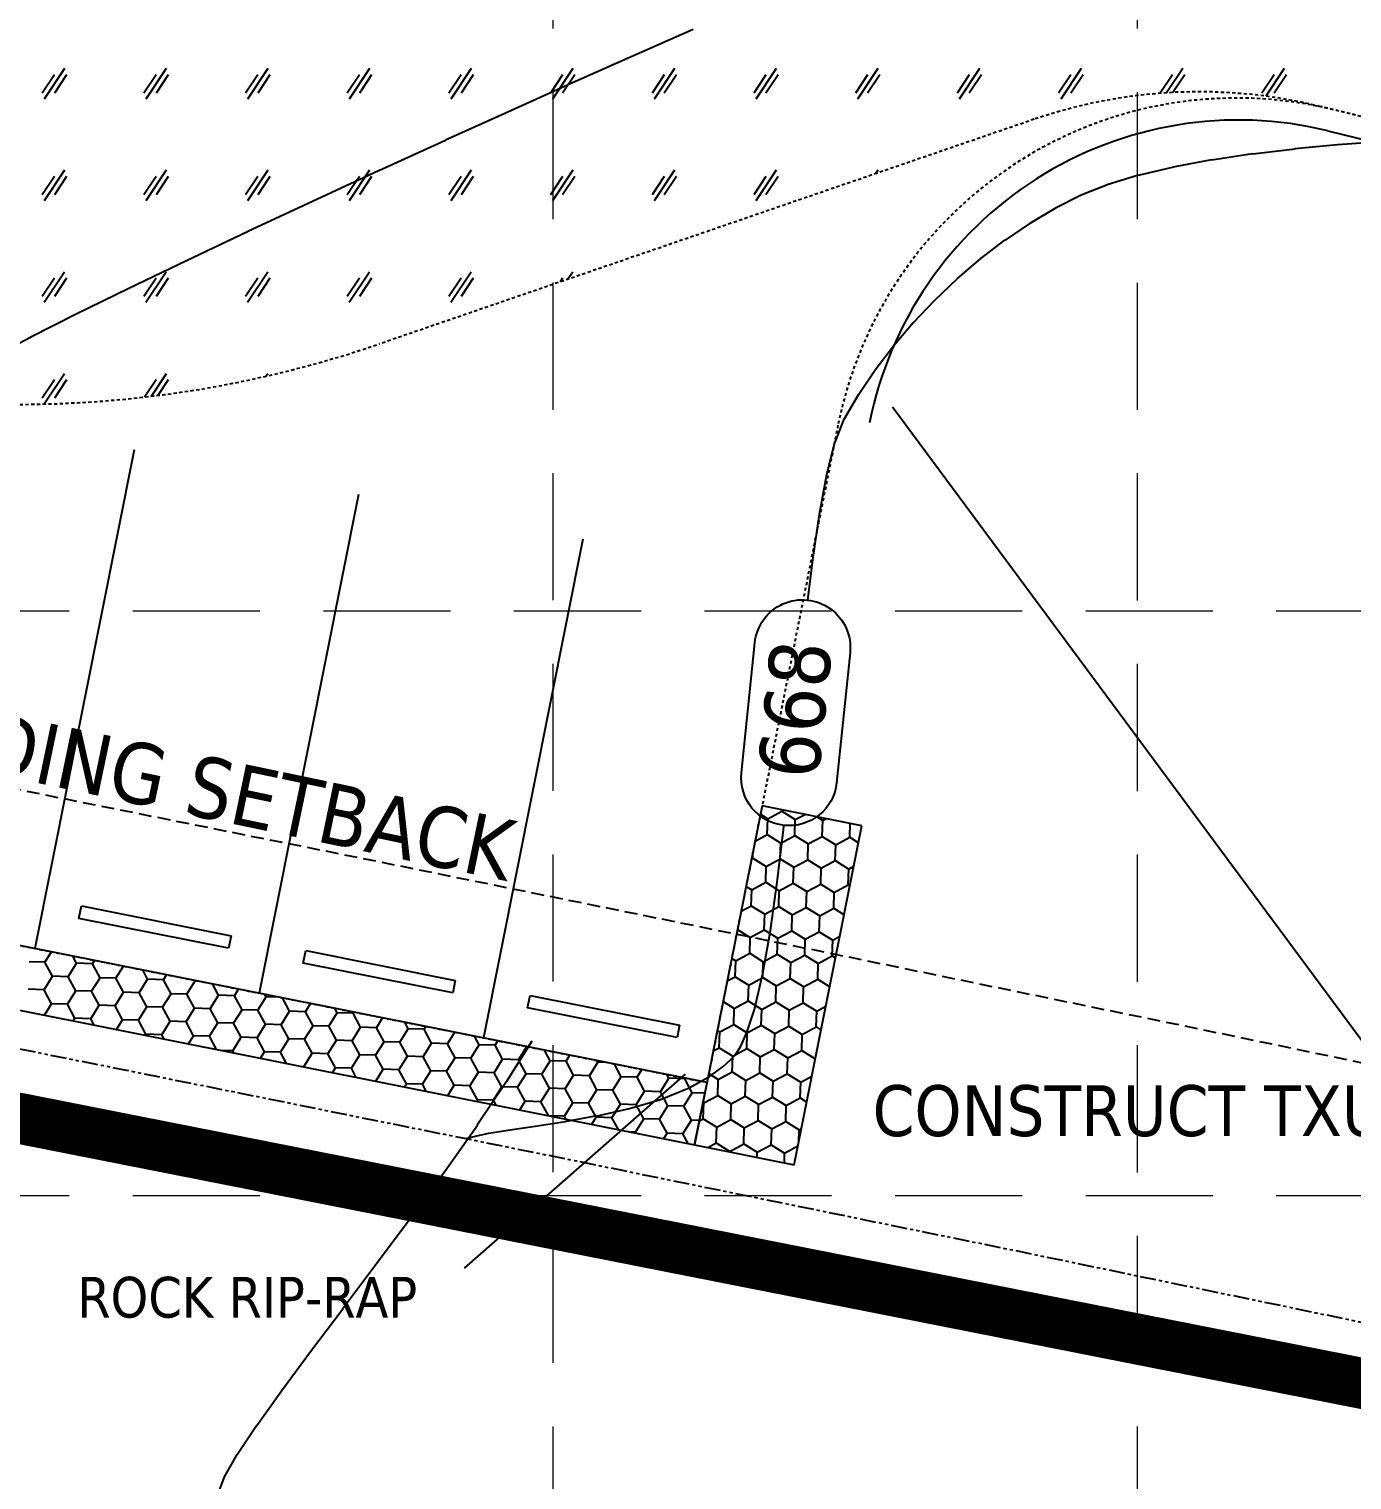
# Model space of a CAD drawing. Header units: inches. Extents: x 6967 to 7890, y 13663 to 15138.
# Drawn here: x 7385 to 7437.1, y 14067.3 to 14124.4 of the extents above; entities that cross this region are included whole.
import ezdxf

# ---------------------------------------------------------------- set-up
doc = ezdxf.new("R2010")
doc.units = ezdxf.units.IN
doc.header["$MEASUREMENT"] = 0
for name, pattern in [('DASHED', [0.75, 0.5, -0.25]), ('DASHED2', [0.375, 0.25, -0.125]), ('HIDDEN', [0.375, 0.25, -0.125]), ('XGWI003AR$0$HIDDEN2', [0.1875, 0.125, -0.0625]), ('xGWI003pt$0$PHANTOM2', [1.25, 0.625, -0.125, 0.125, -0.125, 0.125, -0.125])]:
    doc.linetypes.add(name, pattern=pattern)
for name, color, linetype in [('C-SITE-BLDG-STBK-N', 7, 'DASHED'), ('C-SITE-STBK-LSCP-N', 7, 'DASHED2'), ('C-TOPO-RETN-WALL-TEXT-N', 6, 'Continuous'), ('EC', 35, 'Continuous'), ('GRID', 254, 'HIDDEN'), ('LIMITS OF DISTURBANCE', 1, 'HIDDEN'), ('PC', 35, 'Continuous'), ('XGWI003AR$0$C-ESMT-ACCS-HTCH-N', 11, 'Continuous'), ('XGWI003AR$0$C-ESMT-ACCS-N', 2, 'XGWI003AR$0$HIDDEN2'), ('XGWI003AR$0$C-PKNG-PAVE-EDGE-N', 4, 'XGWI003AR$0$HIDDEN2'), ('XGWI003AR$0$C-PKNG-STRP-N', 6, 'Continuous'), ('XGWI003AR$0$C-PKNG-WEEL-STOP-N', 2, 'Continuous'), ('XGWI003AR$0$C-STRC-RAIL-N', 15, 'XGWI003AR$0$ZIGZAG'), ('xGWI003pt$0$C-BNDY-E', 3, 'xGWI003pt$0$PHANTOM2'), ('XGWI003ST$0$C-STRM-RRAP-N', 6, 'Continuous')]:
    doc.layers.add(name, color=color, linetype=linetype)
doc.styles.add('L100', font='TAHOMA.TTF', dxfattribs={"height": 4})
doc.styles.add('L50', font='TAHOMA.TTF', dxfattribs={"height": 2})
doc.styles.add('L80', font='TAHOMA.TTF', dxfattribs={"height": 3.2})
doc.linetypes.add('XGWI003AR$0$ZIGZAG', pattern='A,0.0001,-0.2,[131,ltypeshp.shx,S=0.2,R=0,X=-0.2,Y=0],-0.4,[131,ltypeshp.shx,S=0.2,R=180,X=0.2,Y=0],-0.2', length=0.8001)

msp = doc.modelspace()

# ---------------------------------------------------------------- linework, layer by layer
msp.add_line((7418.989, 14109.492), (7437.917, 14083.948))
at = {"layer": 'C-SITE-BLDG-STBK-N'}
msp.add_arc((6024.673, 7268.021), 6960.55, 76.3001427, 80.6559403, dxfattribs=at)
at = {"layer": 'C-TOPO-RETN-WALL-TEXT-N', "color": 7}
msp.add_line((7410.827, 14083.233), (7402.128, 14075.6), dxfattribs=at)
at = {"layer": 'EC', "color": 35, "elevation": 668}
for points in [[(7403.812, 14082.957), (7404.809, 14084.554)], [(7401.382, 14079.441), (7402.654, 14081.238)], [(7398.682, 14075.785), (7400.043, 14077.609)], [(7397.348, 14074.011), (7398.682, 14075.785)], [(7394.944, 14070.787), (7396.086, 14072.331)], [(7393.202, 14068.281), (7393.967, 14069.423)], [(7392.696, 14067.404), (7393.202, 14068.281)]]:
    msp.add_lwpolyline(points, dxfattribs=at)
at = {"layer": 'EC', "color": 35, "extrusion": (0.829329, -0.558761, 0), "elevation": -1728.818}
msp.add_lwpolyline([(15814.289, 668), (15816.361, 668)], dxfattribs=at)
at = {"layer": 'EC', "color": 35, "extrusion": (0.807274, -0.590177, 0), "elevation": -2334.421}
msp.add_lwpolyline([(15731.821, 668), (15734.09, 668)], dxfattribs=at)
at = {"layer": 'EC', "color": 35, "extrusion": (0.799617, -0.600511, 0), "elevation": -2536.547}
msp.add_lwpolyline([(15693.901, 668), (15696.002, 668)], dxfattribs=at)
at = {"layer": 'EC', "color": 35, "extrusion": (0.813028, -0.582224, 0), "elevation": -2180.05}
msp.add_lwpolyline([(15743.785, 668), (15745.463, 668)], dxfattribs=at)
at = {"layer": 'EC', "color": 35, "extrusion": (0.943282, -0.331993, 0), "elevation": 2303.12}
msp.add_lwpolyline([(15723.247, 668), (15723.85, 668)], dxfattribs=at)
at = {"layer": 'GRID', "color": 252, "linetype": 'HIDDEN', "lineweight": 0, "ltscale": 20}
for p, q in [((7405.634, 13779.38), (7405.634, 15113.571)), ((7428.637, 13779.376), (7428.637, 15113.571)), ((6991.593, 14101.47), (7865.68, 14101.47)), ((6991.593, 14078.468), (7865.68, 14078.468))]:
    msp.add_line(p, q, dxfattribs=at)
at = {"layer": 'LIMITS OF DISTURBANCE', "linetype": 'DASHED', "ltscale": 25, "const_width": 2}
msp.add_lwpolyline([(7626.68, 14301.006), (7537.696, 14305.63), (7486.929, 14312.377), (7396.549, 14337.663), (7372.92, 14344.826), (7341.409, 14355.654), (7272.761, 14383.79), (7321.112, 14493.627), (7084.447, 14614.894), (7078.433, 14602.87), (7300.437, 14489.887), (7255.526, 14390.868), (7231.156, 14402.508, 0.426649), (7192.435, 14387.891), (7143.122, 14290.437, 0.055483), (7100.956, 14177.591), (7091.992, 14135.021), (7118.278, 14130.517), (7275.487, 14103.266), (7373.361, 14083.725), (7470.495, 14064.556), (7646.846, 14024.455)], format="xyb", dxfattribs=at)
at = {"layer": 'PC', "color": 25, "extrusion": (0.404072, -0.914727, 0), "elevation": -9925.294}
msp.add_lwpolyline([(12483.993, 669), (12486.433, 669)], dxfattribs=at)
at = {"layer": 'PC', "color": 25}
for points, elevation in [([(7406.513, 14122.3), (7408.912, 14123.37)], 669), ([(7428.673, 14118.61), (7430.055, 14118.934)], 668), ([(7426.42, 14117.83), (7427.45, 14118.242)], 668), ([(7424.414, 14116.719), (7425.413, 14117.315)], 668), ([(7391.201, 14115.249), (7393.628, 14116.398)], 669), ([(7386.867, 14113.146), (7388.931, 14114.158)], 669), ([(7417.092, 14109.011), (7417.661, 14109.987)], 668), ([(7414.452, 14090.79), (7414.699, 14092.845)], 668), ([(7414.184, 14088.89), (7414.452, 14090.79)], 668), ([(7413.887, 14087.201), (7414.184, 14088.89)], 668), ([(7413.556, 14085.779), (7413.887, 14087.201)], 668), ([(7413.261, 14084.872), (7413.556, 14085.779)], 668), ([(7409.86, 14082.248), (7410.989, 14082.702)], 668), ([(7407.375, 14081.603), (7408.638, 14081.887)], 668), ([(7404.93, 14081.194), (7406.122, 14081.378)], 668), ([(7402.243, 14080.715), (7402.363, 14080.75)], 668), ([(7402.363, 14080.75), (7402.632, 14080.816)], 668)]:
    msp.add_lwpolyline(points, dxfattribs=dict(at, elevation=elevation))
at = {"layer": 'PC', "color": 25, "extrusion": (0.410212, -0.91199, 0), "elevation": -9841.157}
msp.add_lwpolyline([(12545.041, 669), (12547.805, 669)], dxfattribs=at)
at = {"layer": 'PC', "color": 25, "extrusion": (0.413125, -0.910674, 0), "elevation": -9801.009}
msp.add_lwpolyline([(12573.582, 669), (12576.432, 669)], dxfattribs=at)
at = {"layer": 'PC', "color": 25, "extrusion": (0.416154, -0.909294, 0), "elevation": -9759.102}
msp.add_lwpolyline([(12603.251, 669), (12606.136, 669)], dxfattribs=at)
at = {"layer": 'PC', "color": 25, "extrusion": (0.09207, -0.995753, 0), "elevation": -13375.157}
msp.add_lwpolyline([(8703.235, 668), (8704.93, 668)], dxfattribs=at)
at = {"layer": 'PC', "color": 25, "extrusion": (0.06864, -0.997642, 0), "elevation": -13576.066}
msp.add_lwpolyline([(8388.151, 668), (8389.837, 668)], dxfattribs=at)
at = {"layer": 'PC', "color": 25, "extrusion": (0.183243, -0.983068, 0), "elevation": -12518.365}
msp.add_lwpolyline([(9891.438, 668), (9892.971, 668)], dxfattribs=at)
at = {"layer": 'PC', "color": 25, "extrusion": (0.147503, -0.989062, 0), "elevation": -12868.597}
msp.add_lwpolyline([(9432.897, 668), (9434.515, 668)], dxfattribs=at)
at = {"layer": 'PC', "color": 25, "extrusion": (0.117831, -0.993034, 0), "elevation": -13145.232}
msp.add_lwpolyline([(9045.095, 668), (9046.768, 668)], dxfattribs=at)
at = {"layer": 'PC', "color": 25, "extrusion": (0.419455, -0.907776, 0), "elevation": -9713.249}
msp.add_lwpolyline([(12635.754, 669), (12638.623, 669)], dxfattribs=at)
at = {"layer": 'PC', "color": 25, "extrusion": (0.287898, -0.957661, 0), "elevation": -11382.147}
msp.add_lwpolyline([(11177.589, 668), (11178.866, 668)], dxfattribs=at)
at = {"layer": 'PC', "color": 25, "extrusion": (-0.42321, 0.906032, 0), "elevation": 9660.85}
msp.add_lwpolyline([(-12673.058, 669), (-12675.861, 669)], dxfattribs=at)
at = {"layer": 'PC', "color": 25, "extrusion": (-0.455967, 0.889997, 0), "elevation": 9178.624}
msp.add_lwpolyline([(-13045.619, 668), (-13046.751, 668)], dxfattribs=at)
at = {"layer": 'PC', "color": 25, "extrusion": (0.561459, -0.827505, 0), "elevation": -7513.145}
msp.add_lwpolyline([(14068.507, 668), (14069.695, 668)], dxfattribs=at)
at = {"layer": 'PC', "color": 25, "extrusion": (0.606394, -0.795164, 0), "elevation": -6723.061}
msp.add_lwpolyline([(14461.528, 668), (14462.735, 668)], dxfattribs=at)
at = {"layer": 'PC', "color": 25, "extrusion": (-0.433175, 0.90131, 0), "elevation": 9520.528}
msp.add_lwpolyline([(-12773.618, 669), (-12776.136, 669)], dxfattribs=at)
at = {"layer": 'PC', "color": 25, "extrusion": (0.647806, -0.761805, 0), "elevation": -5944.805}
msp.add_lwpolyline([(14797.249, 668), (14798.467, 668)], dxfattribs=at)
at = {"layer": 'PC', "color": 25, "extrusion": (-0.686658, 0.726981, 0), "elevation": 5164.934}
msp.add_lwpolyline([(-15085.95, 668), (-15087.171, 668)], dxfattribs=at)
at = {"layer": 'PC', "color": 25, "extrusion": (0.723727, -0.690087, 0), "elevation": -4369.148}
msp.add_lwpolyline([(15334.133, 668), (15335.35, 668)], dxfattribs=at)
at = {"layer": 'PC', "color": 25, "extrusion": (0.450191, -0.892932, 0), "elevation": -9276.587}
msp.add_lwpolyline([(12947.551, 669), (12949.58, 669)], dxfattribs=at)
at = {"layer": 'PC', "color": 25, "extrusion": (0.759634, -0.650351, 0), "elevation": -3541.944}
msp.add_lwpolyline([(15544.845, 668), (15546.051, 668)], dxfattribs=at)
at = {"layer": 'PC', "color": 25, "extrusion": (0.464838, -0.885396, 0), "elevation": -9062.05}
msp.add_lwpolyline([(13096.894, 669), (13098.603, 669)], dxfattribs=at)
at = {"layer": 'PC', "color": 25, "extrusion": (0.794851, -0.606804, 0), "elevation": -2666.131}
msp.add_lwpolyline([(15717.57, 668), (15718.757, 668)], dxfattribs=at)
at = {"layer": 'PC', "color": 25, "extrusion": (0.829686, -0.558231, 0), "elevation": -1722.303}
msp.add_lwpolyline([(15847.621, 668), (15848.783, 668)], dxfattribs=at)
at = {"layer": 'PC', "color": 25, "extrusion": (0.929277, -0.369385, 0), "elevation": 1680.874}
msp.add_lwpolyline([(15849.95, 668), (15850.934, 668)], dxfattribs=at)
at = {"layer": 'PC', "color": 25, "extrusion": (0.968957, -0.247229, 0), "elevation": 3698.559}
msp.add_lwpolyline([(15502.465, 668), (15503.771, 668)], dxfattribs=at)
at = {"layer": 'PC', "color": 25, "extrusion": (0.98324, -0.182313, 0), "elevation": 4720.248}
msp.add_lwpolyline([(15220.929, 668), (15222.517, 668)], dxfattribs=at)
at = {"layer": 'PC', "color": 25, "extrusion": (0.989509, -0.144471, 0), "elevation": 5300.511}
msp.add_lwpolyline([(15026.886, 668), (15028.706, 668)], dxfattribs=at)
at = {"layer": 'PC', "color": 25, "extrusion": (0.992572, -0.121658, 0), "elevation": 5644.971}
msp.add_lwpolyline([(14899.316, 668), (14900.907, 668)], dxfattribs=at)
at = {"layer": 'PC', "color": 25, "linetype": 'Continuous', "elevation": 668}
for points in [[(7413.048, 14095.089), (7413.574, 14100.212)], [(7417.319, 14099.827), (7416.792, 14094.704)]]:
    msp.add_lwpolyline(points, dxfattribs=at)
at = {"layer": 'PC', "color": 25, "extrusion": (0.994221, -0.107353, 0), "elevation": 5858.936}
msp.add_lwpolyline([(14807.394, 668), (14807.575, 668)], dxfattribs=at)
at = {"layer": 'PC', "color": 25, "extrusion": (0.846833, -0.531859, 0), "elevation": -1213.289}
msp.add_lwpolyline([(15869.448, 668), (15869.769, 668)], dxfattribs=at)
at = {"layer": 'PC', "color": 25, "extrusion": (0.909654, -0.415368, 0), "elevation": 893.096}
msp.add_lwpolyline([(15891.004, 668), (15891.584, 668)], dxfattribs=at)
at = {"layer": 'PC', "color": 25, "extrusion": (0.678044, -0.735021, 0), "elevation": -5325.814}
msp.add_lwpolyline([(14997.463, 668), (14997.881, 668)], dxfattribs=at)
at = {"layer": 'PC', "color": 25, "extrusion": (0.73265, -0.680605, 0), "elevation": -4154.655}
msp.add_lwpolyline([(15363.579, 668), (15363.784, 668)], dxfattribs=at)
at = {"layer": 'PC', "color": 25, "extrusion": (0.780623, -0.625002, 0), "elevation": -3015.939}
msp.add_lwpolyline([(15627.256, 668), (15627.398, 668)], dxfattribs=at)
at = {"layer": 'PC', "color": 25, "extrusion": (-0.591052, 0.806633, 0), "elevation": 6979.179}
msp.add_lwpolyline([(-14302.47, 668), (-14303.121, 668)], dxfattribs=at)
at = {"layer": 'PC', "color": 25, "extrusion": (0.483603, -0.875287, 0), "elevation": -8742.431}
msp.add_lwpolyline([(13297.186, 668), (13298.101, 668)], dxfattribs=at)
at = {"layer": 'PC', "color": 25, "extrusion": (0.282975, -0.959127, 0), "elevation": -11409.862}
msp.add_lwpolyline([(11090.651, 668), (11091.925, 668)], dxfattribs=at)
at = {"layer": 'PC', "color": 25, "extrusion": (-0.17697, 0.984216, 0), "elevation": 12548.463}
msp.add_lwpolyline([(-9781.201, 668), (-9782.475, 668)], dxfattribs=at)
at = {"layer": 'PC', "color": 25, "extrusion": (0.162209, -0.986756, 0), "elevation": -12693.582}
msp.add_lwpolyline([(9589.109, 668), (9589.865, 668)], dxfattribs=at)
at = {"layer": 'PC', "color": 25, "extrusion": (0.146905, -0.989151, 0), "elevation": -12840.601}
msp.add_lwpolyline([(9392.097, 668), (9393.187, 668)], dxfattribs=at)
at = {"layer": 'PC', "color": 25, "extrusion": (0.195756, -0.980653, 0), "elevation": -12359.281}
msp.add_lwpolyline([(10015.814, 668), (10016.297, 668)], dxfattribs=at)
at = {"layer": 'PC', "color": 25, "linetype": 'Continuous', "extrusion": (0, 0, -1)}
for centre, start, end in [((-7415.447, 14100.02, -668), 5.8676, 185.8676), ((-7414.92, 14094.897, -668), 185.8676, 5.8676)]:
    msp.add_arc(centre, 1.882, start, end, dxfattribs=at)
at = {"layer": 'XGWI003AR$0$C-ESMT-ACCS-HTCH-N', "color": 255, "linetype": 'Continuous'}
for p, q in [((7386.409, 14122.796), (7385.609, 14121.596)), ((7390.409, 14122.796), (7389.609, 14121.596)), ((7394.409, 14122.796), (7393.609, 14121.596)), ((7398.409, 14122.796), (7397.609, 14121.596)), ((7402.409, 14122.796), (7401.609, 14121.596)), ((7406.409, 14122.796), (7405.609, 14121.596)), ((7410.409, 14122.796), (7409.609, 14121.596)), ((7414.409, 14122.796), (7413.609, 14121.596)), ((7418.409, 14122.796), (7417.609, 14121.596)), ((7422.409, 14122.796), (7421.609, 14121.596)), ((7426.409, 14122.796), (7425.609, 14121.596)), ((7430.409, 14122.796), (7429.775, 14121.845)), ((7434.409, 14122.796), (7433.686, 14121.712)), ((7386.009, 14122.556), (7385.529, 14121.836)), ((7386.489, 14122.556), (7386.009, 14121.836)), ((7390.009, 14122.556), (7389.529, 14121.836)), ((7390.489, 14122.556), (7390.009, 14121.836)), ((7394.009, 14122.556), (7393.529, 14121.836)), ((7394.489, 14122.556), (7394.009, 14121.836)), ((7398.009, 14122.556), (7397.529, 14121.836)), ((7398.489, 14122.556), (7398.009, 14121.836)), ((7402.009, 14122.556), (7401.529, 14121.836)), ((7402.489, 14122.556), (7402.009, 14121.836)), ((7406.009, 14122.556), (7405.529, 14121.836)), ((7406.489, 14122.556), (7406.009, 14121.836)), ((7410.009, 14122.556), (7409.529, 14121.836)), ((7410.489, 14122.556), (7410.009, 14121.836)), ((7414.009, 14122.556), (7413.529, 14121.836)), ((7414.489, 14122.556), (7414.009, 14121.836)), ((7418.009, 14122.556), (7417.529, 14121.836)), ((7418.489, 14122.556), (7418.009, 14121.836)), ((7422.009, 14122.556), (7421.529, 14121.836)), ((7422.489, 14122.556), (7422.009, 14121.836)), ((7426.009, 14122.556), (7425.529, 14121.836)), ((7426.489, 14122.556), (7426.009, 14121.836)), ((7430.009, 14122.556), (7429.529, 14121.836)), ((7430.489, 14122.556), (7430.025, 14121.86)), ((7434.009, 14122.556), (7433.529, 14121.836)), ((7434.489, 14122.556), (7434.009, 14121.836)), ((7386.409, 14118.796), (7385.609, 14117.596)), ((7390.409, 14118.796), (7389.609, 14117.596)), ((7394.409, 14118.796), (7393.609, 14117.596)), ((7398.409, 14118.796), (7397.609, 14117.596)), ((7402.409, 14118.796), (7401.609, 14117.596)), ((7406.409, 14118.796), (7405.609, 14117.596)), ((7410.409, 14118.796), (7409.609, 14117.596)), ((7414.409, 14118.796), (7413.609, 14117.596)), ((7418.409, 14118.796), (7418.319, 14118.661)), ((7386.009, 14118.556), (7385.529, 14117.836)), ((7386.489, 14118.556), (7386.009, 14117.836)), ((7390.009, 14118.556), (7389.529, 14117.836)), ((7390.489, 14118.556), (7390.009, 14117.836)), ((7394.009, 14118.556), (7393.529, 14117.836)), ((7394.489, 14118.556), (7394.009, 14117.836)), ((7398.009, 14118.556), (7397.529, 14117.836)), ((7398.489, 14118.556), (7398.009, 14117.836)), ((7402.009, 14118.556), (7401.529, 14117.836)), ((7402.489, 14118.556), (7402.009, 14117.836)), ((7406.009, 14118.556), (7405.529, 14117.836)), ((7406.489, 14118.556), (7406.009, 14117.836)), ((7410.009, 14118.556), (7409.529, 14117.836)), ((7410.489, 14118.556), (7410.009, 14117.836)), ((7414.009, 14118.556), (7413.529, 14117.836)), ((7414.489, 14118.556), (7414.009, 14117.836)), ((7418.009, 14118.556), (7418.008, 14118.554)), ((7386.409, 14114.796), (7385.609, 14113.596)), ((7390.409, 14114.796), (7389.609, 14113.596)), ((7394.409, 14114.796), (7393.609, 14113.596)), ((7398.409, 14114.796), (7397.609, 14113.596)), ((7402.409, 14114.796), (7401.609, 14113.596)), ((7406.409, 14114.796), (7406.218, 14114.51)), ((7386.009, 14114.556), (7385.529, 14113.836)), ((7386.489, 14114.556), (7386.009, 14113.836)), ((7390.009, 14114.556), (7389.529, 14113.836)), ((7390.489, 14114.556), (7390.009, 14113.836)), ((7394.009, 14114.556), (7393.529, 14113.836)), ((7394.489, 14114.556), (7394.009, 14113.836)), ((7398.009, 14114.556), (7397.529, 14113.836)), ((7398.489, 14114.556), (7398.009, 14113.836)), ((7402.009, 14114.556), (7401.529, 14113.836)), ((7402.489, 14114.556), (7402.009, 14113.836)), ((7406.009, 14114.556), (7405.907, 14114.403)), ((7386.409, 14110.796), (7385.61, 14109.598)), ((7390.409, 14110.796), (7389.814, 14109.904)), ((7394.409, 14110.796), (7394.341, 14110.694)), ((7386.009, 14110.556), (7385.529, 14109.836)), ((7386.489, 14110.556), (7386.009, 14109.836)), ((7390.009, 14110.556), (7389.554, 14109.873)), ((7390.489, 14110.556), (7390.076, 14109.936))]:
    msp.add_line(p, q, dxfattribs=at)
at = {"layer": 'XGWI003AR$0$C-ESMT-ACCS-N', "color": 7}
for p, q in [((7452.07, 14117.327), (7435.816, 14121.311)), ((7424.565, 14120.804), (7398.804, 14111.966))]:
    msp.add_line(p, q, dxfattribs=at)
for centre, radius, start, end in [((7431.055, 14101.886), 20, 76.2275, 108.9357), ((7384.526, 14153.585), 44, 258.7275, 288.9357)]:
    msp.add_arc(centre, radius, start, end, dxfattribs=at)
at = {"layer": 'XGWI003AR$0$C-PKNG-PAVE-EDGE-N', "color": 7}
for p, q in [((7449.453, 14117.969), (7436.345, 14121.182)), ((7416.844, 14108.769), (7411.69, 14082.912)), ((7323.417, 14100.506), (7411.69, 14082.912))]:
    msp.add_line(p, q, dxfattribs=at)
msp.add_arc((7432.536, 14105.642, 0), 16, 76.2275, 168.7275, dxfattribs=at)
at = {"layer": 'XGWI003AR$0$C-PKNG-STRP-N', "color": 253}
for p, q in [((7389.146, 14107.799), (7385.237, 14088.184)), ((7397.972, 14106.039), (7394.063, 14086.425)), ((7406.799, 14104.28), (7402.889, 14084.666))]:
    msp.add_line(p, q, dxfattribs=at)
at = {"layer": 'XGWI003AR$0$C-PKNG-WEEL-STOP-N', "color": 7}
for p, q in [((7386.976, 14089.367), (7387.073, 14089.858)), ((7387.073, 14089.858), (7392.958, 14088.685)), ((7392.86, 14088.194), (7386.976, 14089.367)), ((7392.958, 14088.685), (7392.86, 14088.194)), ((7395.802, 14087.608), (7395.9, 14088.098)), ((7395.9, 14088.098), (7401.784, 14086.926)), ((7401.686, 14086.435), (7395.802, 14087.608)), ((7401.784, 14086.926), (7401.686, 14086.435)), ((7404.628, 14085.849), (7404.726, 14086.339)), ((7404.726, 14086.339), (7410.61, 14085.166)), ((7410.513, 14084.676), (7404.628, 14085.849)), ((7410.61, 14085.166), (7410.513, 14084.676))]:
    msp.add_line(p, q, dxfattribs=at)
at = {"layer": 'XGWI003AR$0$C-STRC-RAIL-N', "ltscale": 0.06}
msp.add_line((7436.126, 14120.35), (7449.249, 14117.133), dxfattribs=at)
msp.add_arc((7432.602, 14105.975), 14.8, 76.2275, 168.7275, dxfattribs=at)
at = {"layer": 'xGWI003pt$0$C-BNDY-E', "color": 253}
msp.add_arc((6024.673, 7268.021), 6950.55, 76.3001428, 81.0668632, dxfattribs=at)
at = {"layer": 'XGWI003ST$0$C-STRM-RRAP-N', "color": 1}
for p, q in [((7411.69, 14082.912), (7323.417, 14100.506)), ((7322.928, 14098.055), (7411.202, 14080.46)), ((7413.86, 14093.795), (7411.202, 14080.46)), ((7417.783, 14093.013), (7413.86, 14093.795)), ((7414.079, 14093.286), (7414.63, 14093.581)), ((7414.63, 14093.581), (7414.631, 14093.641)), ((7414.63, 14093.581), (7415.161, 14093.251)), ((7413.793, 14093.462), (7414.079, 14093.285)), ((7414.059, 14092.661), (7414.079, 14093.285)), ((7415.125, 14079.678), (7417.783, 14093.013)), ((7415.141, 14092.627), (7415.161, 14093.251)), ((7415.161, 14093.251), (7415.548, 14093.459)), ((7415.998, 14093.369), (7416.243, 14093.217)), ((7416.223, 14092.592), (7416.243, 14093.217)), ((7416.243, 14093.217), (7416.383, 14093.292)), ((7417.305, 14092.558), (7417.322, 14093.105)), ((7413.583, 14092.406), (7414.059, 14092.661)), ((7414.059, 14092.661), (7414.59, 14092.331)), ((7414.59, 14092.331), (7415.141, 14092.627)), ((7415.141, 14092.627), (7415.672, 14092.297)), ((7415.672, 14092.297), (7416.223, 14092.592)), ((7416.223, 14092.592), (7416.754, 14092.263)), ((7416.754, 14092.263), (7417.305, 14092.558)), ((7417.305, 14092.558), (7417.649, 14092.345)), ((7413.488, 14091.741), (7413.496, 14091.968)), ((7414.57, 14091.707), (7414.59, 14092.331)), ((7415.652, 14091.672), (7415.672, 14092.297)), ((7416.734, 14091.638), (7416.754, 14092.263)), ((7413.446, 14091.718), (7413.488, 14091.741)), ((7413.488, 14091.741), (7414.02, 14091.411)), ((7414, 14090.787), (7414.019, 14091.411)), ((7414.02, 14091.411), (7414.57, 14091.707)), ((7414.57, 14091.707), (7415.102, 14091.377)), ((7415.082, 14090.753), (7415.101, 14091.377)), ((7415.102, 14091.377), (7415.652, 14091.673)), ((7415.652, 14091.672), (7416.184, 14091.343)), ((7416.164, 14090.718), (7416.183, 14091.343)), ((7416.183, 14091.343), (7416.734, 14091.638)), ((7416.734, 14091.638), (7417.266, 14091.309)), ((7417.246, 14090.684), (7417.265, 14091.309)), ((7417.265, 14091.309), (7417.464, 14091.415)), ((7413.228, 14090.628), (7413.449, 14090.491)), ((7413.449, 14090.492), (7414, 14090.787)), ((7414, 14090.787), (7414.531, 14090.457)), ((7414.531, 14090.457), (7415.082, 14090.753)), ((7415.082, 14090.753), (7415.613, 14090.423)), ((7415.613, 14090.423), (7416.164, 14090.718)), ((7416.164, 14090.718), (7416.695, 14090.389)), ((7416.695, 14090.389), (7417.246, 14090.684)), ((7417.246, 14090.684), (7417.31, 14090.644)), ((7413.429, 14089.867), (7413.449, 14090.491)), ((7414.511, 14089.833), (7414.531, 14090.457)), ((7415.593, 14089.798), (7415.613, 14090.423)), ((7416.675, 14089.764), (7416.695, 14090.389)), ((7413.035, 14089.655), (7413.429, 14089.867)), ((7413.429, 14089.867), (7413.96, 14089.537)), ((7413.941, 14088.913), (7413.96, 14089.537)), ((7413.96, 14089.537), (7414.511, 14089.833)), ((7414.511, 14089.833), (7415.042, 14089.503)), ((7415.023, 14088.878), (7415.042, 14089.503)), ((7415.042, 14089.503), (7415.593, 14089.798)), ((7415.593, 14089.798), (7416.124, 14089.469)), ((7416.124, 14089.469), (7416.675, 14089.764)), ((7416.675, 14089.764), (7417.084, 14089.51)), ((7412.89, 14088.928), (7413.39, 14088.617)), ((7413.39, 14088.617), (7413.941, 14088.913)), ((7413.941, 14088.913), (7414.472, 14088.583)), ((7416.105, 14088.844), (7416.124, 14089.469)), ((7413.37, 14087.993), (7413.39, 14088.617)), ((7414.452, 14087.959), (7414.472, 14088.583)), ((7414.472, 14088.583), (7415.023, 14088.879)), ((7415.023, 14088.878), (7415.554, 14088.549)), ((7415.534, 14087.924), (7415.554, 14088.549)), ((7415.554, 14088.549), (7416.105, 14088.844)), ((7416.105, 14088.844), (7416.636, 14088.515)), ((7416.616, 14087.89), (7416.636, 14088.515)), ((7416.636, 14088.515), (7416.916, 14088.665)), ((7385.633, 14087.644), (7385.888, 14088.055)), ((7386.883, 14087.605), (7386.732, 14087.886)), ((7412.664, 14087.794), (7412.819, 14087.697)), ((7412.819, 14087.698), (7413.37, 14087.993)), ((7413.37, 14087.993), (7413.901, 14087.663)), ((7413.901, 14087.663), (7414.452, 14087.959)), ((7414.452, 14087.959), (7414.983, 14087.629)), ((7414.983, 14087.629), (7415.534, 14087.924)), ((7415.534, 14087.924), (7416.065, 14087.595)), ((7416.065, 14087.595), (7416.616, 14087.89)), ((7416.616, 14087.89), (7416.745, 14087.81)), ((7385.633, 14087.644), (7385.009, 14087.664)), ((7385.929, 14087.093), (7385.633, 14087.644)), ((7386.553, 14087.074), (7386.883, 14087.605)), ((7387.508, 14087.585), (7386.883, 14087.605)), ((7387.803, 14087.034), (7387.507, 14087.585)), ((7387.508, 14087.585), (7387.589, 14087.716)), ((7388.427, 14087.014), (7388.722, 14087.49)), ((7389.677, 14086.975), (7389.482, 14087.338)), ((7412.799, 14087.073), (7412.819, 14087.697)), ((7413.881, 14087.039), (7413.901, 14087.663)), ((7414.963, 14087.004), (7414.983, 14087.629)), ((7416.045, 14086.97), (7416.065, 14087.595)), ((7385.599, 14086.562), (7385.929, 14087.093)), ((7386.553, 14087.073), (7385.929, 14087.093)), ((7386.849, 14086.523), (7386.553, 14087.074)), ((7387.473, 14086.503), (7387.803, 14087.034)), ((7388.427, 14087.014), (7387.803, 14087.034)), ((7388.723, 14086.463), (7388.427, 14087.014)), ((7389.347, 14086.444), (7389.677, 14086.975)), ((7390.302, 14086.955), (7389.677, 14086.975)), ((7390.597, 14086.404), (7390.301, 14086.955)), ((7390.302, 14086.955), (7390.423, 14087.151)), ((7391.221, 14086.385), (7391.551, 14086.916)), ((7391.551, 14086.916), (7391.545, 14086.927)), ((7391.612, 14086.914), (7391.551, 14086.916)), ((7392.471, 14086.345), (7392.232, 14086.79)), ((7412.486, 14086.905), (7412.799, 14087.073)), ((7412.799, 14087.073), (7413.331, 14086.743)), ((7413.311, 14086.119), (7413.33, 14086.743)), ((7413.331, 14086.743), (7413.881, 14087.039)), ((7413.881, 14087.039), (7414.413, 14086.709)), ((7414.393, 14086.084), (7414.412, 14086.709)), ((7414.412, 14086.709), (7414.963, 14087.004)), ((7414.963, 14087.004), (7415.495, 14086.675)), ((7415.475, 14086.05), (7415.494, 14086.675)), ((7415.494, 14086.675), (7416.045, 14086.97)), ((7416.045, 14086.97), (7416.519, 14086.676)), ((7385.599, 14086.562), (7384.975, 14086.582)), ((7385.894, 14086.011), (7385.599, 14086.562)), ((7386.519, 14085.992), (7386.849, 14086.523)), ((7387.473, 14086.503), (7386.849, 14086.523)), ((7387.769, 14085.952), (7387.473, 14086.503)), ((7388.393, 14085.932), (7388.723, 14086.463)), ((7389.347, 14086.444), (7388.723, 14086.463)), ((7389.643, 14085.893), (7389.347, 14086.444)), ((7390.267, 14085.873), (7390.597, 14086.404)), ((7391.221, 14086.384), (7390.597, 14086.404)), ((7391.517, 14085.834), (7391.221, 14086.385)), ((7392.141, 14085.814), (7392.471, 14086.345)), ((7393.096, 14086.325), (7392.471, 14086.345)), ((7393.391, 14085.774), (7393.095, 14086.325)), ((7393.096, 14086.325), (7393.257, 14086.586)), ((7394.015, 14085.755), (7394.345, 14086.286)), ((7394.345, 14086.286), (7394.295, 14086.379)), ((7394.841, 14086.27), (7394.345, 14086.286)), ((7395.265, 14085.715), (7394.983, 14086.242)), ((7412.325, 14086.093), (7412.76, 14085.823)), ((7412.76, 14085.823), (7413.311, 14086.119)), ((7413.311, 14086.119), (7413.842, 14085.789)), ((7413.842, 14085.789), (7414.393, 14086.085)), ((7414.393, 14086.084), (7414.924, 14085.755)), ((7385.615, 14085.56), (7385.895, 14086.011)), ((7386.519, 14085.992), (7385.895, 14086.011)), ((7386.814, 14085.441), (7386.519, 14085.992)), ((7387.439, 14085.421), (7387.769, 14085.952)), ((7388.393, 14085.932), (7387.769, 14085.952)), ((7388.688, 14085.381), (7388.393, 14085.932)), ((7389.313, 14085.362), (7389.643, 14085.893)), ((7390.267, 14085.873), (7389.643, 14085.893)), ((7390.563, 14085.322), (7390.267, 14085.873)), ((7391.187, 14085.303), (7391.517, 14085.834)), ((7392.141, 14085.814), (7391.517, 14085.834)), ((7392.437, 14085.263), (7392.141, 14085.814)), ((7393.061, 14085.243), (7393.391, 14085.774)), ((7394.015, 14085.755), (7393.391, 14085.774)), ((7394.311, 14085.204), (7394.015, 14085.755)), ((7394.935, 14085.184), (7395.265, 14085.715)), ((7395.89, 14085.695), (7395.265, 14085.715)), ((7396.185, 14085.145), (7395.889, 14085.696)), ((7395.89, 14085.696), (7396.091, 14086.021)), ((7396.809, 14085.125), (7397.139, 14085.656)), ((7397.139, 14085.656), (7397.045, 14085.831)), ((7397.764, 14085.636), (7397.139, 14085.656)), ((7397.764, 14085.636), (7397.792, 14085.682)), ((7398.059, 14085.085), (7397.764, 14085.636)), ((7412.74, 14085.199), (7412.76, 14085.823)), ((7413.822, 14085.165), (7413.842, 14085.789)), ((7414.904, 14085.13), (7414.924, 14085.755)), ((7414.924, 14085.755), (7415.475, 14086.05)), ((7415.475, 14086.05), (7416.006, 14085.721)), ((7415.986, 14085.096), (7416.006, 14085.721)), ((7416.006, 14085.721), (7416.368, 14085.915)), ((7386.748, 14085.334), (7386.814, 14085.441)), ((7387.439, 14085.421), (7386.814, 14085.441)), ((7387.574, 14085.169), (7387.439, 14085.421)), ((7388.449, 14084.995), (7388.689, 14085.381)), ((7389.313, 14085.362), (7388.689, 14085.381)), ((7389.608, 14084.811), (7389.313, 14085.362)), ((7390.233, 14084.791), (7390.563, 14085.322)), ((7391.187, 14085.302), (7390.563, 14085.322)), ((7391.482, 14084.752), (7391.187, 14085.303)), ((7392.107, 14084.732), (7392.437, 14085.263)), ((7393.061, 14085.243), (7392.437, 14085.263)), ((7393.357, 14084.692), (7393.061, 14085.243)), ((7393.981, 14084.673), (7394.311, 14085.204)), ((7394.935, 14085.184), (7394.311, 14085.204)), ((7395.231, 14084.633), (7394.935, 14085.184)), ((7395.855, 14084.614), (7396.185, 14085.145)), ((7396.809, 14085.125), (7396.185, 14085.145)), ((7397.105, 14084.574), (7396.809, 14085.125)), ((7397.729, 14084.554), (7398.059, 14085.085)), ((7398.684, 14085.066), (7398.059, 14085.085)), ((7398.684, 14085.066), (7398.926, 14085.456)), ((7398.979, 14084.515), (7398.684, 14085.066)), ((7399.603, 14084.495), (7399.933, 14085.026)), ((7399.933, 14085.026), (7399.796, 14085.283)), ((7400.558, 14085.006), (7399.933, 14085.026)), ((7400.558, 14085.007), (7400.626, 14085.117)), ((7400.853, 14084.456), (7400.558, 14085.006)), ((7412.099, 14084.96), (7412.189, 14084.903)), ((7412.189, 14084.904), (7412.74, 14085.199)), ((7412.74, 14085.199), (7413.271, 14084.869)), ((7413.271, 14084.869), (7413.822, 14085.165)), ((7413.822, 14085.165), (7414.353, 14084.835)), ((7414.353, 14084.835), (7414.904, 14085.13)), ((7414.904, 14085.13), (7415.435, 14084.801)), ((7415.435, 14084.801), (7415.986, 14085.096)), ((7415.986, 14085.096), (7416.181, 14084.976)), ((7389.583, 14084.769), (7389.608, 14084.811)), ((7390.233, 14084.791), (7389.608, 14084.811)), ((7390.324, 14084.621), (7390.233, 14084.791)), ((7391.283, 14084.43), (7391.483, 14084.752)), ((7392.107, 14084.732), (7391.483, 14084.752)), ((7392.387, 14084.21), (7392.107, 14084.732)), ((7393.027, 14084.161), (7393.357, 14084.692)), ((7393.981, 14084.673), (7393.357, 14084.692)), ((7394.277, 14084.122), (7393.981, 14084.673)), ((7394.901, 14084.102), (7395.231, 14084.633)), ((7395.855, 14084.613), (7395.231, 14084.633)), ((7396.151, 14084.063), (7395.855, 14084.614)), ((7396.775, 14084.043), (7397.105, 14084.574)), ((7397.729, 14084.554), (7397.105, 14084.574)), ((7398.025, 14084.003), (7397.729, 14084.554)), ((7398.649, 14083.984), (7398.979, 14084.515)), ((7399.603, 14084.495), (7398.979, 14084.515)), ((7399.899, 14083.944), (7399.603, 14084.495)), ((7400.523, 14083.925), (7400.853, 14084.456)), ((7401.478, 14084.436), (7400.853, 14084.456)), ((7401.478, 14084.436), (7401.76, 14084.891)), ((7401.773, 14083.885), (7401.478, 14084.436)), ((7402.398, 14083.865), (7402.727, 14084.396)), ((7402.727, 14084.396), (7402.546, 14084.734)), ((7403.352, 14084.377), (7402.727, 14084.396)), ((7403.352, 14084.377), (7403.46, 14084.552)), ((7403.647, 14083.826), (7403.352, 14084.377)), ((7412.17, 14084.279), (7412.189, 14084.903)), ((7413.252, 14084.245), (7413.271, 14084.869)), ((7414.334, 14084.21), (7414.353, 14084.835)), ((7415.416, 14084.176), (7415.435, 14084.801)), ((7393.027, 14084.161), (7392.557, 14084.176)), ((7393.074, 14084.073), (7393.027, 14084.161)), ((7394.117, 14083.865), (7394.277, 14084.122)), ((7394.901, 14084.102), (7394.277, 14084.122)), ((7395.137, 14083.662), (7394.901, 14084.102)), ((7395.821, 14083.532), (7396.151, 14084.063)), ((7396.775, 14084.043), (7396.151, 14084.063)), ((7397.071, 14083.492), (7396.775, 14084.043)), ((7397.695, 14083.472), (7398.025, 14084.003)), ((7398.649, 14083.984), (7398.025, 14084.003)), ((7398.945, 14083.433), (7398.649, 14083.984)), ((7399.569, 14083.413), (7399.899, 14083.944)), ((7400.523, 14083.924), (7399.899, 14083.944)), ((7400.819, 14083.374), (7400.523, 14083.925)), ((7401.443, 14083.354), (7401.773, 14083.885)), ((7402.398, 14083.865), (7401.773, 14083.885)), ((7402.693, 14083.314), (7402.397, 14083.865)), ((7403.317, 14083.295), (7403.647, 14083.826)), ((7404.272, 14083.806), (7403.647, 14083.826)), ((7404.272, 14083.806), (7404.594, 14084.326)), ((7404.567, 14083.255), (7404.272, 14083.806)), ((7405.521, 14083.767), (7405.296, 14084.186)), ((7406.146, 14083.747), (7406.295, 14083.987)), ((7407.395, 14083.707), (7407.359, 14083.775)), ((7411.938, 14084.155), (7412.17, 14084.279)), ((7412.17, 14084.279), (7412.701, 14083.949)), ((7412.681, 14083.325), (7412.701, 14083.949)), ((7412.701, 14083.949), (7413.252, 14084.245)), ((7413.252, 14084.245), (7413.783, 14083.915)), ((7413.763, 14083.29), (7413.783, 14083.915)), ((7413.783, 14083.915), (7414.334, 14084.21)), ((7414.334, 14084.21), (7414.865, 14083.881)), ((7414.845, 14083.256), (7414.865, 14083.881)), ((7414.865, 14083.881), (7415.416, 14084.176)), ((7415.416, 14084.176), (7415.947, 14083.847)), ((7415.945, 14083.794), (7415.947, 14083.847)), ((7415.947, 14083.847), (7415.957, 14083.852)), ((7395.821, 14083.531), (7395.786, 14083.533)), ((7395.825, 14083.525), (7395.821, 14083.532)), ((7396.952, 14083.3), (7397.071, 14083.492)), ((7397.695, 14083.472), (7397.071, 14083.492)), ((7397.887, 14083.114), (7397.695, 14083.472)), ((7398.652, 14082.961), (7398.945, 14083.433)), ((7399.569, 14083.413), (7398.945, 14083.433)), ((7399.865, 14082.862), (7399.569, 14083.413)), ((7400.489, 14082.843), (7400.819, 14083.374)), ((7401.443, 14083.354), (7400.819, 14083.374)), ((7401.739, 14082.803), (7401.443, 14083.354)), ((7402.363, 14082.783), (7402.693, 14083.314)), ((7403.317, 14083.295), (7402.693, 14083.314)), ((7403.613, 14082.744), (7403.317, 14083.295)), ((7404.237, 14082.724), (7404.567, 14083.255)), ((7405.192, 14083.235), (7404.567, 14083.255)), ((7405.487, 14082.685), (7405.191, 14083.235)), ((7405.192, 14083.236), (7405.521, 14083.767)), ((7406.146, 14083.747), (7405.521, 14083.767)), ((7406.441, 14083.196), (7406.146, 14083.747)), ((7407.066, 14083.176), (7407.395, 14083.707)), ((7407.755, 14083.696), (7407.395, 14083.707)), ((7408.315, 14083.137), (7408.046, 14083.638)), ((7408.94, 14083.117), (7409.129, 14083.422)), ((7410.189, 14083.078), (7410.109, 14083.227)), ((7411.76, 14083.259), (7412.13, 14083.029)), ((7412.13, 14083.029), (7412.681, 14083.325)), ((7412.681, 14083.325), (7413.212, 14082.995)), ((7413.212, 14082.995), (7413.763, 14083.291)), ((7413.763, 14083.29), (7414.294, 14082.961)), ((7414.294, 14082.961), (7414.845, 14083.256)), ((7414.845, 14083.256), (7415.376, 14082.927)), ((7399.786, 14082.735), (7399.865, 14082.862)), ((7400.489, 14082.842), (7399.865, 14082.862)), ((7400.638, 14082.566), (7400.489, 14082.843)), ((7401.486, 14082.396), (7401.739, 14082.803)), ((7402.363, 14082.783), (7401.739, 14082.803)), ((7402.659, 14082.232), (7402.363, 14082.783)), ((7403.283, 14082.213), (7403.613, 14082.744)), ((7404.237, 14082.724), (7403.613, 14082.744)), ((7404.533, 14082.173), (7404.237, 14082.724)), ((7405.157, 14082.154), (7405.487, 14082.685)), ((7406.111, 14082.665), (7405.487, 14082.685)), ((7406.111, 14082.665), (7406.441, 14083.196)), ((7406.407, 14082.114), (7406.111, 14082.665)), ((7407.066, 14083.176), (7406.441, 14083.196)), ((7407.361, 14082.625), (7407.066, 14083.176)), ((7407.986, 14082.606), (7408.315, 14083.137)), ((7408.94, 14083.117), (7408.315, 14083.137)), ((7409.235, 14082.566), (7408.94, 14083.117)), ((7409.86, 14082.547), (7410.189, 14083.078)), ((7410.814, 14083.058), (7410.189, 14083.078)), ((7410.814, 14083.058), (7410.829, 14083.083)), ((7411.109, 14082.507), (7410.814, 14083.058)), ((7411.202, 14080.46), (7411.69, 14082.912)), ((7412.11, 14082.405), (7412.13, 14083.029)), ((7413.192, 14082.371), (7413.212, 14082.995)), ((7414.274, 14082.336), (7414.294, 14082.961)), ((7415.356, 14082.302), (7415.376, 14082.927)), ((7415.376, 14082.927), (7415.82, 14083.165)), ((7402.62, 14082.17), (7402.659, 14082.232)), ((7403.283, 14082.213), (7402.659, 14082.232)), ((7403.388, 14082.017), (7403.283, 14082.213)), ((7404.321, 14081.831), (7404.533, 14082.173)), ((7405.157, 14082.153), (7404.533, 14082.173)), ((7405.451, 14081.606), (7405.157, 14082.154)), ((7406.077, 14081.583), (7406.407, 14082.114)), ((7407.031, 14082.094), (7406.407, 14082.114)), ((7407.031, 14082.094), (7407.361, 14082.625)), ((7407.327, 14081.543), (7407.031, 14082.094)), ((7407.986, 14082.606), (7407.361, 14082.625)), ((7408.281, 14082.055), (7407.985, 14082.606)), ((7408.905, 14082.035), (7409.235, 14082.566)), ((7409.86, 14082.546), (7409.235, 14082.566)), ((7410.155, 14081.996), (7409.86, 14082.546)), ((7410.78, 14081.976), (7411.109, 14082.507)), ((7411.607, 14082.491), (7411.109, 14082.507)), ((7411.534, 14082.125), (7411.56, 14082.109)), ((7411.54, 14081.485), (7411.559, 14082.109)), ((7411.56, 14082.11), (7412.11, 14082.405)), ((7412.11, 14082.405), (7412.642, 14082.075)), ((7412.622, 14081.451), (7412.641, 14082.075)), ((7412.641, 14082.075), (7413.192, 14082.371)), ((7413.192, 14082.371), (7413.724, 14082.041)), ((7413.723, 14082.041), (7414.274, 14082.336)), ((7414.274, 14082.336), (7414.806, 14082.007)), ((7414.805, 14082.007), (7415.356, 14082.302)), ((7415.356, 14082.302), (7415.616, 14082.141)), ((7406.077, 14081.583), (7405.472, 14081.602)), ((7406.138, 14081.469), (7406.077, 14081.583)), ((7407.155, 14081.267), (7407.327, 14081.543)), ((7407.951, 14081.524), (7407.327, 14081.543)), ((7407.951, 14081.524), (7408.281, 14082.055)), ((7408.201, 14081.058), (7407.951, 14081.524)), ((7408.905, 14082.035), (7408.281, 14082.055)), ((7409.201, 14081.484), (7408.905, 14082.035)), ((7409.825, 14081.465), (7410.155, 14081.996)), ((7410.78, 14081.976), (7410.155, 14081.996)), ((7411.075, 14081.425), (7410.779, 14081.976)), ((7413.704, 14081.416), (7413.723, 14082.041)), ((7414.786, 14081.382), (7414.805, 14082.007)), ((7408.871, 14080.953), (7408.7, 14080.958)), ((7408.871, 14080.953), (7409.201, 14081.484)), ((7408.888, 14080.921), (7408.871, 14080.953)), ((7409.825, 14081.464), (7409.201, 14081.484)), ((7410.121, 14080.914), (7409.825, 14081.464)), ((7410.745, 14080.894), (7411.075, 14081.425)), ((7411.392, 14081.415), (7411.075, 14081.425)), ((7411.39, 14081.405), (7411.54, 14081.485)), ((7411.54, 14081.485), (7412.071, 14081.155)), ((7412.051, 14080.531), (7412.071, 14081.155)), ((7412.071, 14081.155), (7412.622, 14081.451)), ((7412.622, 14081.451), (7413.153, 14081.121)), ((7413.133, 14080.496), (7413.153, 14081.121)), ((7413.153, 14081.121), (7413.704, 14081.416)), ((7413.704, 14081.416), (7414.235, 14081.087)), ((7414.215, 14080.462), (7414.235, 14081.087)), ((7414.235, 14081.087), (7414.786, 14081.382)), ((7414.786, 14081.382), (7415.317, 14081.053)), ((7415.301, 14080.565), (7415.317, 14081.053)), ((7415.317, 14081.053), (7415.408, 14081.102)), ((7409.989, 14080.702), (7410.121, 14080.914)), ((7410.745, 14080.894), (7410.121, 14080.914)), ((7410.951, 14080.51), (7410.745, 14080.894)), ((7411.202, 14080.46), (7415.125, 14079.678)), ((7411.725, 14080.356), (7412.051, 14080.531)), ((7412.051, 14080.531), (7412.582, 14080.201)), ((7412.582, 14080.201), (7413.133, 14080.497)), ((7413.133, 14080.496), (7413.664, 14080.167)), ((7413.664, 14080.167), (7414.215, 14080.462)), ((7414.215, 14080.462), (7414.746, 14080.133)), ((7414.746, 14080.133), (7415.271, 14080.414)), ((7412.582, 14080.185), (7412.582, 14080.201)), ((7413.658, 14079.97), (7413.664, 14080.167)), ((7414.734, 14079.756), (7414.746, 14080.133))]:
    msp.add_line(p, q, dxfattribs=at)

# ---------------------------------------------------------------- texts
at = {"style": 'L50'}
msp.add_text('CONSTRUCT TXU GUARD RAIL ', height=2, dxfattribs=at).set_placement((7418.205, 14080.805))
at = {"layer": 'C-SITE-STBK-LSCP-N', "style": 'L100'}
msp.add_text("10' BUILDING SETBACK", height=2.4, rotation=348.1815, dxfattribs=at).set_placement((7371.517, 14097.586))
at = {"layer": 'C-TOPO-RETN-WALL-TEXT-N', "color": 7, "style": 'L80'}
msp.add_text('ROCK RIP-RAP', height=1.6, rotation=360, dxfattribs=at).set_placement((7386.906, 14073.665, 706.762))
at = {"layer": 'PC', "color": 25, "linetype": 'Continuous', "insert": (7413.672, 14095.025, 668), "char_height": 2.4, "width": 6.3006, "attachment_point": 1, "rotation": 84.1324, "style": 'L50'}
msp.add_mtext('\\fTahoma|b0|i0|c0|p34;\\W1.0000000000;\\T1.0000000000;\\o\\l668', dxfattribs=at)

doc.saveas('drawing.dxf')
